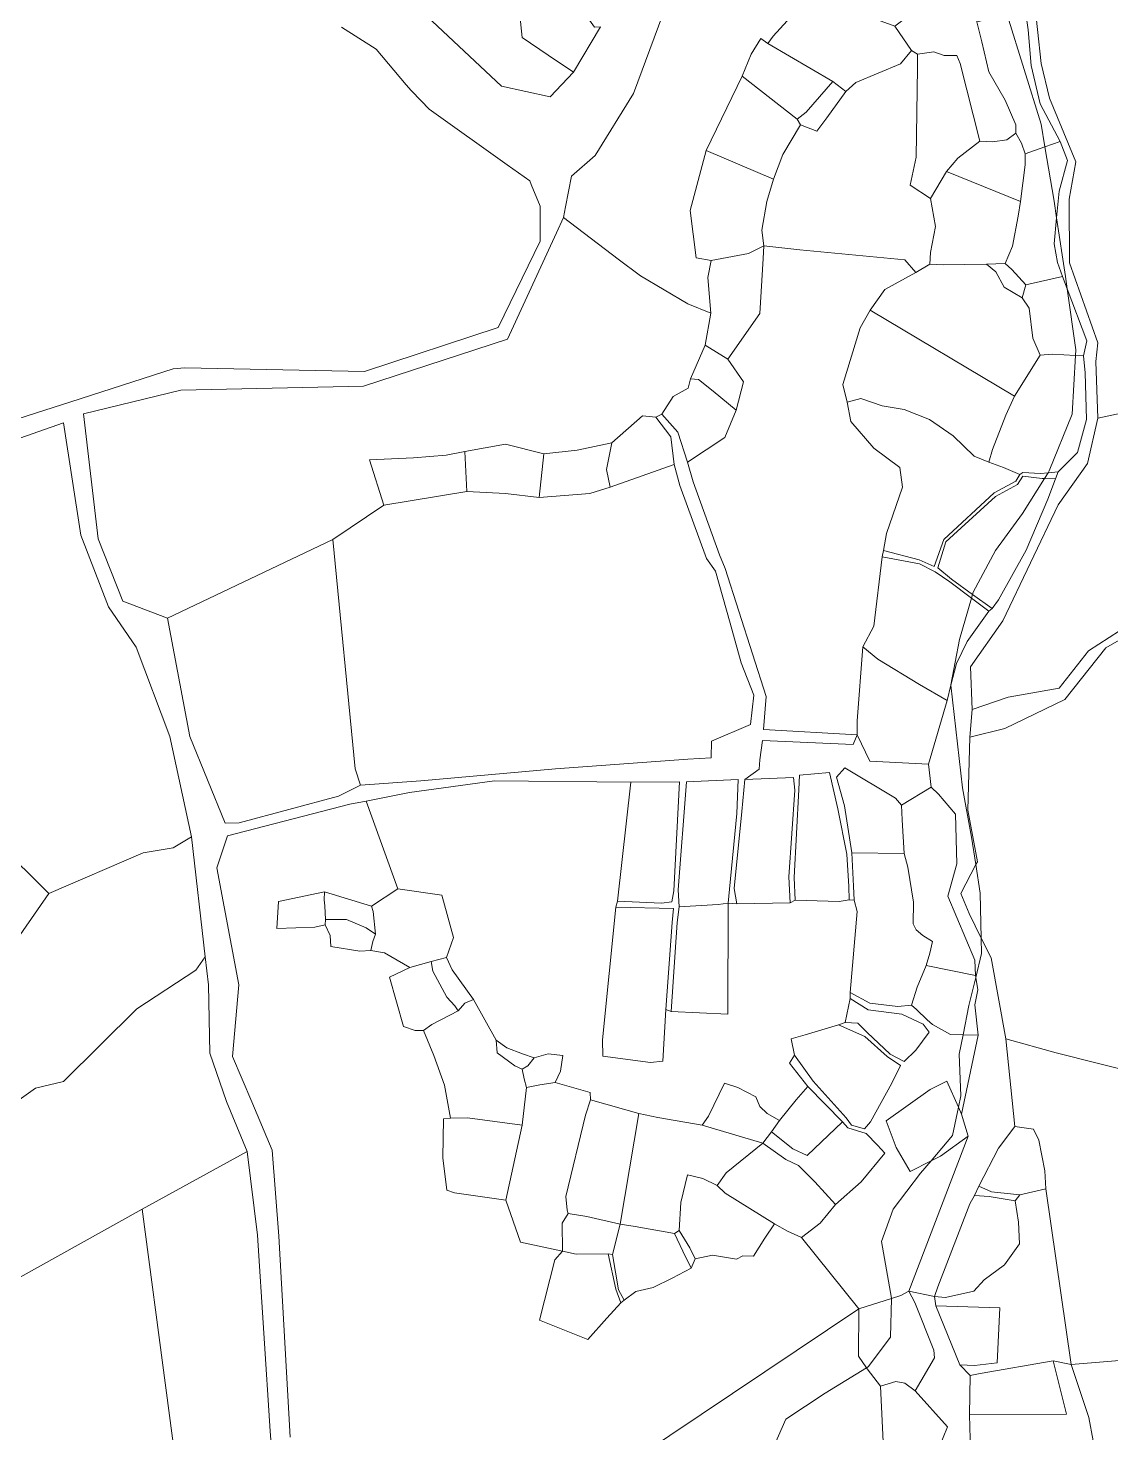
# Model space of a CAD drawing. Header units: metres. Extents: x 542555 to 550520, y 1840485 to 1846995.
# Drawn here: x 548179.3 to 548381.9, y 1843537.3 to 1843800.3 of the extents above; entities that cross this region are included whole.
import ezdxf

# ---------------------------------------------------------------- set-up
doc = ezdxf.new("R2010")
doc.units = ezdxf.units.M
doc.header["$MEASUREMENT"] = 0
doc.layers.add('Level 30', color=7, linetype='Continuous', lineweight=0)

msp = doc.modelspace()

# ---------------------------------------------------------------- linework, layer by layer
at = {"layer": 'Level 30', "color": 7, "linetype": 'Continuous', "lineweight": 0, "flags": 128}
for points in [[(548308.06, 1843829.77), (548292.6, 1843787.99), (548285.41, 1843776.41), (548280.95, 1843772.56), (548279.8671, 1843766.7897), (548279.49, 1843764.78), (548278.1758, 1843761.9258), (548269.01, 1843742.02), (548242.04, 1843733.24), (548207.89, 1843732.46), (548189.62, 1843728.05), (548192.42, 1843704.65), (548196.99, 1843692.98), (548205.34, 1843689.77), (548209.56, 1843667.64), (548216.19, 1843651.4), (548218.78, 1843651.5), (548237.35, 1843656.48), (548241.5, 1843658.5), (548252.81, 1843659.31), (548277.97, 1843661.57), (548302.74, 1843663.39), (548307.14, 1843663.62), (548307.19, 1843666.74), (548314.47, 1843669.91), (548315.09, 1843675.35), (548312.74, 1843681.4), (548310.64, 1843688.88), (548307.95, 1843698.59), (548306.24, 1843700.98), (548301.22, 1843714.6), (548300.19, 1843718.57), (548299.54, 1843723.75), (548296.79, 1843727.43), (548297.88, 1843727.98), (548300.86, 1843724.64), (548302.7, 1843718.97), (548303.72, 1843715.34), (548308.65, 1843701.63), (548309.76, 1843699.06), (548317.4, 1843675.12), (548316.94, 1843668.96), (548334.41, 1843667.95), (548333.69, 1843666.13), (548316.71, 1843666.92), (548316.23, 1843663.28), (548316.08, 1843661.5), (548313.4, 1843659.6), (548312.83, 1843653.6), (548311.42, 1843639.21), (548311.92, 1843636.3), (548310.3, 1843636.46), (548310.52, 1843639.08), (548311.93, 1843653.22), (548312.14, 1843659.61), (548302.53, 1843659.14), (548300.95, 1843638.91), (548301.15, 1843635.72), (548300.77, 1843632.84), (548299.6, 1843616.17), (548298.61, 1843616.54), (548299.82, 1843632.84), (548300.06, 1843635.42), (548289.25, 1843635.69), (548289.58, 1843636.83), (548297.84, 1843636.44), (548299.75, 1843636.69), (548300.1, 1843638.75), (548301.18, 1843659.18), (548292.08, 1843659.07), (548266.59, 1843659.37), (548250.67, 1843657.15), (548242.56, 1843655.56), (548239.47, 1843654.95), (548216.61, 1843649.03), (548214.6, 1843643.08), (548218.71, 1843621.12), (548217.53, 1843607.73), (548221.15, 1843599.27), (548224.93, 1843590.2), (548226.22, 1843574.08), (548228.31, 1843536.48)], [(548322.67, 1843803.07), (548318.74, 1843798.75), (548317.75, 1843797.36), (548316.42, 1843798.32), (548314.59, 1843795.41), (548312.93, 1843791.29), (548306.19, 1843777.32), (548303.18, 1843766.14), (548304.3, 1843757.27), (548307.09, 1843756.77), (548306.48, 1843753.6), (548307.04, 1843746.92), (548302.72, 1843748.66), (548293.92, 1843753.87), (548289.7391, 1843757.031), (548279.49, 1843764.78), (548279.8671, 1843766.7897), (548280.95, 1843772.56), (548285.41, 1843776.41), (548292.6, 1843787.99), (548308.06, 1843829.77)], [(548237.91, 1843800.46), (548244.42, 1843796.29), (548250.0439, 1843789.6671), (548250.95, 1843788.6), (548252.8578, 1843786.6192), (548254.35, 1843785.07), (548268.9448, 1843774.6518), (548273.15, 1843771.65), (548273.426, 1843770.9806), (548275.1, 1843766.92), (548275.1184, 1843763.9147), (548275.1184, 1843763.9147), (548275.14, 1843760.38), (548267.23, 1843744.18), (548242.21, 1843735.96), (548208.63, 1843736.65), (548206.42, 1843736.44), (548187.29, 1843730.32), (548153.95, 1843719.62), (548153.27, 1843722.56), (548152.21, 1843726.55), (548129.57, 1843800.06), (548163.88, 1843809.97)], [(548367.53, 1843806.41), (548368.85, 1843793.66), (548370.42, 1843787.14), (548375.34, 1843775.22), (548374.1, 1843768.23), (548374.1, 1843768.23), (548374.2, 1843756.29), (548379.46, 1843741.34), (548379.1, 1843737.83), (548379.45, 1843727.21), (548377.57, 1843718.73), (548372.07, 1843711), (548361.72, 1843689.32), (548355.66, 1843680.68), (548355.99, 1843672.67), (548355.54, 1843667.51), (548355.16, 1843653.87), (548356.93, 1843644.19), (548356.647, 1843643.6451), (548355.86, 1843648.8), (548354.13, 1843658.03), (548351.9883, 1843677.2355), (548353.04, 1843681.33), (548355.03, 1843685.44), (548359.06, 1843691.12), (548359.69, 1843691.6), (548360.87, 1843693.24), (548366.06, 1843702.5), (548370.11, 1843712.07), (548371.57, 1843715.85), (548372.07, 1843717.21), (548375.7, 1843720.78), (548377.38, 1843726.96), (548377.14, 1843735.75), (548376.81, 1843738.89), (548377.44, 1843741.74), (548373.7402, 1843751.4368), (548373.41, 1843753.73), (548371.762, 1843764.7215), (548372.24, 1843769.74), (548373.82, 1843775.45), (548372.44, 1843779.01), (548368.7, 1843786.05), (548366.98, 1843793.24), (548366.45, 1843799.94), (548365.95, 1843803.49)], [(548252.92, 1843803.4), (548267.89, 1843789.41), (548276.96, 1843787.38), (548281.36, 1843792.02), (548286.42, 1843800.47)], [(548153.95, 1843719.62), (548187.29, 1843730.32), (548206.42, 1843736.44), (548208.63, 1843736.65), (548242.21, 1843735.96), (548267.23, 1843744.18), (548275.14, 1843760.38), (548275.1184, 1843763.9147), (548275.1, 1843766.92), (548273.426, 1843770.9806), (548273.15, 1843771.65), (548268.9448, 1843774.6518), (548254.35, 1843785.07), (548252.8578, 1843786.6192), (548250.95, 1843788.6), (548250.0439, 1843789.6671), (548244.42, 1843796.29), (548237.91, 1843800.46)], [(548157.61, 1843505.25), (548185.61, 1843507.42), (548209.46, 1843512.24), (548211.17, 1843512.59), (548223.24, 1843514.79), (548225.42, 1843517.13), (548226.19, 1843518.74), (548225.89, 1843520.83), (548224.6, 1843537.57), (548222.24, 1843574.3), (548220.28, 1843589.96), (548216.44, 1843599.29), (548213.3, 1843608.33), (548213.05, 1843621.15), (548212.42, 1843626.38), (548209.85, 1843648.88), (548205.8, 1843667.67), (548199.53, 1843684.34), (548194.31, 1843691.93), (548189.15, 1843705.32), (548185.9, 1843726.38), (548153.52, 1843714.99)], [(548385.53, 1843686.84), (548381, 1843684.24), (548373.29, 1843674.54), (548362.1, 1843669.14), (548355.54, 1843667.51), (548355.99, 1843672.67), (548362.68, 1843674.98), (548372.25, 1843676.7), (548377.74, 1843683.66), (548385.5, 1843688.66)], [(548228.31, 1843536.48), (548226.22, 1843574.08), (548224.93, 1843590.2), (548221.15, 1843599.27), (548217.53, 1843607.73), (548218.71, 1843621.12), (548214.6, 1843643.08), (548216.61, 1843649.03), (548239.47, 1843654.95), (548242.56, 1843655.56), (548248.5, 1843639.1), (548243.56, 1843635.86), (548234.73, 1843638.58), (548226.16, 1843636.73), (548225.83, 1843631.67), (548232.95, 1843631.94), (548234.9, 1843632.37), (548235.8, 1843630.37), (548235.96, 1843628.31), (548241.37, 1843627.48), (548243.43, 1843627.6), (548245.95, 1843627.15), (548250.69, 1843624.42), (548246.91, 1843622.61), (548249.53, 1843613.32), (548251.69, 1843612.6), (548253.3, 1843612.62), (548255.24, 1843607.92), (548257.19, 1843602.36), (548258.34, 1843596.18), (548257.01, 1843596.05), (548256.9, 1843588.73), (548257.63, 1843582.69), (548259.06, 1843582.23), (548268.68, 1843580.82), (548271.45, 1843573), (548279.27, 1843571.31), (548277.83, 1843569.64), (548274.97, 1843558.34), (548284.06, 1843554.77), (548287.59, 1843558.74), (548290.22, 1843561.61), (548290.81, 1843562.14), (548293.03, 1843563.74), (548296.24, 1843564.46), (548299.84, 1843566.24), (548303.36, 1843568.13), (548304.1, 1843569.83), (548307.37, 1843570.57), (548311.84, 1843569.79), (548313.06, 1843570.42), (548315.01, 1843570.36), (548317.18, 1843573.75), (548318.97, 1843576.4), (548321.38, 1843575.04), (548324.02, 1843573.84), (548324.02, 1843573.84), (548334.78, 1843560.49), (548293.51, 1843532.85)], [(548173.62, 1843647.64), (548183.13, 1843638.22), (548168.67, 1843617.46)], [(548132.92, 1843567.66), (548180.68, 1843601.79), (548185.88, 1843603.06), (548199.63, 1843616.67), (548210.69, 1843623.9), (548212.42, 1843626.38), (548213.05, 1843621.15), (548213.3, 1843608.33), (548216.44, 1843599.29), (548220.28, 1843589.96), (548220.28, 1843589.96), (548200.61, 1843579.16), (548142.92, 1843547.03)], [(548349.7, 1843534.4), (548351.34, 1843538.38), (548345.31, 1843545.14), (548348.9, 1843551.31), (548348.79, 1843552.74), (548345.26, 1843561.68), (548344.12, 1843563.83), (548348.9, 1843562.79), (548349.17, 1843561.06), (548353.67, 1843549.98), (548355.56, 1843548.04), (548355.44, 1843540.62), (548355.62, 1843533.91)], [(548395.01, 1843401.49), (548365.5, 1843405.8), (548358.95, 1843410.14), (548359.47, 1843415.5), (548362.99, 1843427.74), (548362.52, 1843438.13), (548358.15, 1843444.21), (548358.24, 1843478.05), (548362.03, 1843482.11), (548365.22, 1843485.53), (548370.54, 1843490.83), (548376.19, 1843515.15), (548380.22, 1843527.02), (548377.8, 1843540.12), (548374.48, 1843550.09), (548396.39, 1843551.88)]]:
    msp.add_lwpolyline(points, dxfattribs=at)
for points in [[(548385.26, 1843809.82), (548388.78, 1843767.83), (548388.52, 1843729.15), (548379.45, 1843727.21), (548379.1, 1843737.83), (548379.46, 1843741.34), (548374.2, 1843756.29), (548374.1, 1843768.23), (548375.34, 1843775.22), (548370.42, 1843787.14), (548368.85, 1843793.66), (548367.53, 1843806.41), (548363.44, 1843821.3), (548385.26, 1843809.82)], [(548270.69, 1843808.72), (548277.24, 1843805.96), (548279.9, 1843805.57), (548284.06, 1843802.16), (548285.27, 1843800.46), (548286.42, 1843800.47), (548281.36, 1843792.02), (548276.61, 1843795.19), (548271.73, 1843798.53), (548270.69, 1843808.72)], [(548364.13, 1843782.15), (548364.13, 1843780.6), (548362.43, 1843779.32), (548359.75, 1843778.96), (548357.41, 1843779.1), (548353.69, 1843793.62), (548353.11, 1843795.11), (548350.7, 1843795.11), (548348.78, 1843795.81), (548345.71, 1843795.39), (548344.61, 1843796.04), (548341.46, 1843800.65), (548343.78, 1843802.38), (548346.96, 1843805.1), (548348.11, 1843807.45), (548354.63, 1843810.23), (548356.82, 1843801.45), (548357.74, 1843797.71), (548359.06, 1843792.08), (548362.14, 1843786.74), (548364.13, 1843782.15)], [(548341.46, 1843800.65), (548344.61, 1843796.04), (548342.54, 1843793.58), (548334.19, 1843790.06), (548332.34, 1843788.4), (548329.88, 1843790.26), (548317.75, 1843797.36), (548318.74, 1843798.75), (548322.67, 1843803.07), (548325.97, 1843805.11), (548328.55, 1843804.84), (548331.76, 1843804.19), (548341.46, 1843800.65)], [(548369.5773, 1843778.012), (548365.9, 1843776.73), (548365.17, 1843778.73), (548364.13, 1843780.6), (548364.13, 1843782.15), (548362.14, 1843786.74), (548359.06, 1843792.08), (548357.74, 1843797.71), (548356.82, 1843801.45), (548362.5051, 1843802.7203), (548368.86, 1843782.26), (548369.5773, 1843778.012)], [(548372.44, 1843779.01), (548369.5773, 1843778.012), (548368.86, 1843782.26), (548362.5051, 1843802.7203), (548365.95, 1843803.49), (548366.45, 1843799.94), (548366.98, 1843793.24), (548368.7, 1843786.05), (548372.44, 1843779.01)], [(548324.92, 1843784.52), (548323.18, 1843783.2), (548312.93, 1843791.29), (548314.59, 1843795.41), (548316.42, 1843798.32), (548317.75, 1843797.36), (548329.88, 1843790.26), (548324.92, 1843784.52)], [(548348.18, 1843758.25), (548348.07, 1843756.09), (548345.39, 1843754.5), (548343.36, 1843756.89), (548323.7, 1843758.73), (548316.96, 1843759.47), (548316.61, 1843762.43), (548317.54, 1843767.8), (548318.81, 1843771.96), (548320.52, 1843776.59), (548323.81, 1843782.16), (548326.89, 1843780.97), (548328.78, 1843783.45), (548332.34, 1843788.4), (548334.19, 1843790.06), (548342.54, 1843793.58), (548344.61, 1843796.04), (548345.71, 1843795.39), (548345.74, 1843792.81), (548345.51, 1843776.08), (548344.34, 1843770.85), (548348.14, 1843768.37), (548349.08, 1843763.09), (548348.18, 1843758.25)], [(548345.71, 1843795.39), (548348.78, 1843795.81), (548350.7, 1843795.11), (548353.11, 1843795.11), (548353.69, 1843793.62), (548357.41, 1843779.1), (548353.27, 1843775.89), (548351.13, 1843773.42), (548348.14, 1843768.37), (548344.34, 1843770.85), (548345.51, 1843776.08), (548345.74, 1843792.81), (548345.71, 1843795.39)], [(548323.18, 1843783.2), (548323.81, 1843782.16), (548320.52, 1843776.59), (548318.81, 1843771.96), (548306.19, 1843777.32), (548312.93, 1843791.29), (548323.18, 1843783.2)], [(548329.88, 1843790.26), (548332.34, 1843788.4), (548328.78, 1843783.45), (548326.89, 1843780.97), (548323.81, 1843782.16), (548323.18, 1843783.2), (548324.92, 1843784.52), (548329.88, 1843790.26)], [(548365.91, 1843774.68), (548364.99, 1843767.82), (548351.13, 1843773.42), (548353.27, 1843775.89), (548357.41, 1843779.1), (548359.75, 1843778.96), (548362.43, 1843779.32), (548364.13, 1843780.6), (548365.17, 1843778.73), (548365.9, 1843776.73), (548365.91, 1843774.68)], [(548316.61, 1843762.43), (548316.96, 1843759.47), (548314.12, 1843758.05), (548307.09, 1843756.77), (548304.3, 1843757.27), (548303.18, 1843766.14), (548306.19, 1843777.32), (548318.81, 1843771.96), (548317.54, 1843767.8), (548316.61, 1843762.43)], [(548372.85, 1843753.77), (548366.01, 1843752.19), (548363.37, 1843755.04), (548362.12, 1843756.18), (548363.52, 1843759.44), (548364.58, 1843765.07), (548364.99, 1843767.82), (548365.91, 1843774.68), (548365.9, 1843776.73), (548369.5773, 1843778.012), (548371.29, 1843767.87), (548371.762, 1843764.7215), (548371.3, 1843759.87), (548371.91, 1843756.38), (548372.85, 1843753.77)], [(548373.82, 1843775.45), (548372.24, 1843769.74), (548371.762, 1843764.7215), (548371.29, 1843767.87), (548369.5773, 1843778.012), (548372.44, 1843779.01), (548373.82, 1843775.45)], [(548363.52, 1843759.44), (548362.12, 1843756.18), (548358.67, 1843756.04), (548350.54, 1843755.92), (548348.07, 1843756.09), (548348.18, 1843758.25), (548349.08, 1843763.09), (548348.14, 1843768.37), (548351.13, 1843773.42), (548364.99, 1843767.82), (548364.58, 1843765.07), (548363.52, 1843759.44)], [(548279.49, 1843764.78), (548289.7391, 1843757.031), (548293.92, 1843753.87), (548302.72, 1843748.66), (548307.04, 1843746.92), (548305.97, 1843740.9), (548303.22, 1843734.58), (548302.82, 1843732.86), (548300.01, 1843731.28), (548297.88, 1843727.98), (548296.79, 1843727.43), (548294.25, 1843727.69), (548288.51, 1843722.63), (548282.03, 1843721.22), (548275.77, 1843720.57), (548268.64, 1843722.37), (548261.02, 1843721), (548257.54, 1843720.33), (548251.39, 1843719.82), (548243.18, 1843719.43), (548245.86, 1843710.93), (548236.29, 1843704.53), (548205.34, 1843689.77), (548196.99, 1843692.98), (548192.42, 1843704.65), (548189.62, 1843728.05), (548207.89, 1843732.46), (548242.04, 1843733.24), (548269.01, 1843742.02), (548278.1758, 1843761.9258), (548279.49, 1843764.78)], [(548373.7402, 1843751.4368), (548372.85, 1843753.77), (548371.91, 1843756.38), (548371.3, 1843759.87), (548371.762, 1843764.7215), (548373.41, 1843753.73), (548373.7402, 1843751.4368)], [(548339.62, 1843751.31), (548336.88, 1843747.47), (548334.98, 1843744.17), (548331.74, 1843733.56), (548332.54, 1843730.21), (548333.24, 1843726.62), (548337.56, 1843721.61), (548342.43, 1843718.02), (548342.92, 1843714.34), (548339.9, 1843705.66), (548339.36, 1843702.43), (548339.12, 1843701.29), (548337.55, 1843688.3), (548335.52, 1843684.41), (548334.41, 1843670.55), (548334.41, 1843667.95), (548316.94, 1843668.96), (548317.4, 1843675.12), (548309.76, 1843699.06), (548308.65, 1843701.63), (548303.72, 1843715.34), (548302.7, 1843718.97), (548309.68, 1843723.62), (548311.81, 1843728.73), (548313.18, 1843734.02), (548310.25, 1843738.31), (548316.2, 1843746.86), (548316.86, 1843757.12), (548316.96, 1843759.47), (548323.7, 1843758.73), (548343.36, 1843756.89), (548345.39, 1843754.5), (548339.62, 1843751.31)], [(548307.09, 1843756.77), (548314.12, 1843758.05), (548316.96, 1843759.47), (548316.86, 1843757.12), (548316.2, 1843746.86), (548310.25, 1843738.31), (548305.97, 1843740.9), (548307.04, 1843746.92), (548306.48, 1843753.6), (548307.09, 1843756.77)], [(548368.69, 1843739.02), (548363.91, 1843731.38), (548336.88, 1843747.47), (548339.62, 1843751.31), (548345.39, 1843754.5), (548348.07, 1843756.09), (548350.54, 1843755.92), (548358.67, 1843756.04), (548360.4, 1843754.64), (548361.97, 1843751.78), (548365.3, 1843749.79), (548366.66, 1843747.8), (548367.34, 1843742.22), (548368.69, 1843739.02)], [(548366.01, 1843752.19), (548365.3, 1843749.79), (548361.97, 1843751.78), (548360.4, 1843754.64), (548358.67, 1843756.04), (548362.12, 1843756.18), (548363.37, 1843755.04), (548366.01, 1843752.19)], [(548375.38, 1843740.05), (548375.3172, 1843738.966), (548370.92, 1843739.19), (548368.69, 1843739.02), (548367.34, 1843742.22), (548366.66, 1843747.8), (548365.3, 1843749.79), (548366.01, 1843752.19), (548372.85, 1843753.77), (548373.7402, 1843751.4368), (548375.38, 1843740.05)], [(548373.7402, 1843751.4368), (548377.44, 1843741.74), (548376.81, 1843738.89), (548375.3172, 1843738.966), (548375.38, 1843740.05), (548373.7402, 1843751.4368)], [(548359.77, 1843721.38), (548359.09, 1843719.01), (548356.36, 1843720.11), (548352.39, 1843723.95), (548348, 1843726.97), (548343.26, 1843728.83), (548339.12, 1843729.55), (548335.11, 1843730.94), (548332.54, 1843730.21), (548331.74, 1843733.56), (548334.98, 1843744.17), (548336.88, 1843747.47), (548363.91, 1843731.38), (548362.24, 1843727.79), (548359.77, 1843721.38)], [(548313.18, 1843734.02), (548311.81, 1843728.73), (548307.49, 1843732.3), (548304.77, 1843734.46), (548303.22, 1843734.58), (548305.97, 1843740.9), (548310.25, 1843738.31), (548313.18, 1843734.02)], [(548368.69, 1843739.02), (548370.92, 1843739.19), (548375.3172, 1843738.966), (548374.68, 1843727.96), (548370.39, 1843717.37), (548370.1665, 1843717.0105), (548368.73, 1843716.86), (548365.45, 1843717.07), (548364.86, 1843716.67), (548361.82, 1843718.01), (548359.09, 1843719.01), (548359.77, 1843721.38), (548362.24, 1843727.79), (548363.91, 1843731.38), (548368.69, 1843739.02)], [(548377.38, 1843726.96), (548375.7, 1843720.78), (548372.07, 1843717.21), (548370.1665, 1843717.0105), (548370.39, 1843717.37), (548374.68, 1843727.96), (548375.3172, 1843738.966), (548376.81, 1843738.89), (548377.14, 1843735.75), (548377.38, 1843726.96)], [(548303.22, 1843734.58), (548304.77, 1843734.46), (548307.49, 1843732.3), (548311.81, 1843728.73), (548309.68, 1843723.62), (548302.7, 1843718.97), (548300.86, 1843724.64), (548297.88, 1843727.98), (548300.01, 1843731.28), (548302.82, 1843732.86), (548303.22, 1843734.58)], [(548359.09, 1843719.01), (548361.82, 1843718.01), (548364.86, 1843716.67), (548364.12, 1843715.42), (548360.11, 1843713.28), (548350.63, 1843704.53), (548348.88, 1843699.44), (548346.07, 1843700.69), (548339.36, 1843702.43), (548339.9, 1843705.66), (548342.92, 1843714.34), (548342.43, 1843718.02), (548337.56, 1843721.61), (548333.24, 1843726.62), (548332.54, 1843730.21), (548335.11, 1843730.94), (548339.12, 1843729.55), (548343.26, 1843728.83), (548348, 1843726.97), (548352.39, 1843723.95), (548356.36, 1843720.11), (548359.09, 1843719.01)], [(548425.36, 1843694.2), (548415.55, 1843665.52), (548401.07, 1843679.74), (548395.49, 1843682.61), (548385.5, 1843688.66), (548377.74, 1843683.66), (548372.25, 1843676.7), (548362.68, 1843674.98), (548355.99, 1843672.67), (548355.66, 1843680.68), (548361.72, 1843689.32), (548372.07, 1843711), (548377.57, 1843718.73), (548379.45, 1843727.21), (548388.52, 1843729.15), (548388.32, 1843704.94), (548388.6, 1843702.22), (548416.23, 1843698.51), (548425.36, 1843694.2)], [(548300.19, 1843718.57), (548288.21, 1843714.32), (548287.55, 1843717.63), (548288.51, 1843722.63), (548294.25, 1843727.69), (548296.79, 1843727.43), (548299.54, 1843723.75), (548300.19, 1843718.57)], [(548200.8, 1843645.85), (548183.13, 1843638.22), (548173.62, 1843647.64), (548145.86, 1843638.67), (548123.44, 1843632.47), (548120.08, 1843637.62), (548123.12, 1843643.39), (548128.19, 1843669.81), (548130.91, 1843668.91), (548139.03, 1843692.42), (548143.4, 1843699.78), (548149.82, 1843711.72), (548153.52, 1843714.99), (548185.9, 1843726.38), (548189.15, 1843705.32), (548194.31, 1843691.93), (548199.53, 1843684.34), (548205.8, 1843667.67), (548209.85, 1843648.88), (548206.4, 1843646.78), (548200.8, 1843645.85)], [(548261.02, 1843721), (548268.64, 1843722.37), (548275.77, 1843720.57), (548274.91, 1843712.38), (548268.6, 1843713.15), (548261.36, 1843713.52), (548261.02, 1843721)], [(548275.77, 1843720.57), (548282.03, 1843721.22), (548288.51, 1843722.63), (548287.55, 1843717.63), (548288.21, 1843714.32), (548284.42, 1843713.16), (548274.91, 1843712.38), (548275.77, 1843720.57)], [(548312.74, 1843681.4), (548315.09, 1843675.35), (548314.47, 1843669.91), (548307.19, 1843666.74), (548307.14, 1843663.62), (548302.74, 1843663.39), (548277.97, 1843661.57), (548252.81, 1843659.31), (548241.5, 1843658.5), (548240.52, 1843661.56), (548236.29, 1843704.53), (548245.86, 1843710.93), (548261.36, 1843713.52), (548268.6, 1843713.15), (548274.91, 1843712.38), (548284.42, 1843713.16), (548288.21, 1843714.32), (548300.19, 1843718.57), (548301.22, 1843714.6), (548306.24, 1843700.98), (548307.95, 1843698.59), (548310.64, 1843688.88), (548312.74, 1843681.4)], [(548261.36, 1843713.52), (548245.86, 1843710.93), (548243.18, 1843719.43), (548251.39, 1843719.82), (548257.54, 1843720.33), (548261.02, 1843721), (548261.36, 1843713.52)], [(548364.86, 1843716.67), (548365.45, 1843717.07), (548368.73, 1843716.86), (548370.1665, 1843717.0105), (548369.5061, 1843715.9483), (548369.05, 1843715.97), (548365.47, 1843716.4), (548364.45, 1843714.81), (548360.3, 1843712.58), (548351.02, 1843704.06), (548349.56, 1843699.19), (548352.1, 1843697.08), (548356.0367, 1843694.2377), (548355.832, 1843693.5366), (548351.78, 1843696.57), (548349.03, 1843698.47), (548346.13, 1843699.99), (548339.12, 1843701.29), (548339.36, 1843702.43), (548346.07, 1843700.69), (548348.88, 1843699.44), (548350.63, 1843704.53), (548360.11, 1843713.28), (548364.12, 1843715.42), (548364.86, 1843716.67)], [(548356.0367, 1843694.2377), (548352.1, 1843697.08), (548349.56, 1843699.19), (548351.02, 1843704.06), (548360.3, 1843712.58), (548364.45, 1843714.81), (548365.47, 1843716.4), (548369.05, 1843715.97), (548369.5061, 1843715.9483), (548365.41, 1843709.36), (548360.3, 1843702.48), (548356.16, 1843694.66), (548356.0367, 1843694.2377)], [(548369.5061, 1843715.9483), (548371.57, 1843715.85), (548370.11, 1843712.07), (548366.06, 1843702.5), (548360.87, 1843693.24), (548359.69, 1843691.6), (548356.0367, 1843694.2377), (548356.16, 1843694.66), (548360.3, 1843702.48), (548365.41, 1843709.36), (548369.5061, 1843715.9483)], [(548370.1665, 1843717.0105), (548372.07, 1843717.21), (548371.57, 1843715.85), (548369.5061, 1843715.9483), (548370.1665, 1843717.0105)], [(548236.29, 1843704.53), (548240.52, 1843661.56), (548241.5, 1843658.5), (548237.35, 1843656.48), (548218.78, 1843651.5), (548216.19, 1843651.4), (548209.56, 1843667.64), (548205.34, 1843689.77), (548236.29, 1843704.53)], [(548339.12, 1843701.29), (548346.13, 1843699.99), (548349.03, 1843698.47), (548351.78, 1843696.57), (548355.832, 1843693.5366), (548353.57, 1843685.79), (548351.98, 1843677.31), (548351.9883, 1843677.2355), (548351.26, 1843674.4), (548346.09, 1843677.37), (548338.28, 1843682.13), (548335.52, 1843684.41), (548337.55, 1843688.3), (548339.12, 1843701.29)], [(548355.832, 1843693.5366), (548359.06, 1843691.12), (548355.03, 1843685.44), (548353.04, 1843681.33), (548351.9883, 1843677.2355), (548351.98, 1843677.31), (548353.57, 1843685.79), (548355.832, 1843693.5366)], [(548356.0367, 1843694.2377), (548359.69, 1843691.6), (548359.06, 1843691.12), (548355.832, 1843693.5366), (548356.0367, 1843694.2377)], [(548335.52, 1843684.41), (548338.28, 1843682.13), (548346.09, 1843677.37), (548351.26, 1843674.4), (548347.78, 1843662.46), (548336.81, 1843663.01), (548334.41, 1843667.95), (548334.41, 1843670.55), (548335.52, 1843684.41)], [(548438.93, 1843634.58), (548438.46, 1843605.24), (548437.63, 1843602.9), (548426.08, 1843582.88), (548387.25, 1843604.48), (548371.66, 1843608.41), (548362.24, 1843611.05), (548359.49, 1843626.18), (548357.6607, 1843629.9147), (548357.46, 1843638.32), (548356.647, 1843643.6451), (548356.93, 1843644.19), (548355.16, 1843653.87), (548355.54, 1843667.51), (548362.1, 1843669.14), (548373.29, 1843674.54), (548381, 1843684.24), (548385.53, 1843686.84), (548394.42, 1843680.73), (548408.21, 1843670.46), (548419.01, 1843660.2), (548430.8, 1843649.87), (548440.05, 1843644.9), (548438.93, 1843634.58)], [(548357.73, 1843627.01), (548356.6248, 1843622.5385), (548356.57, 1843622.88), (548356.43, 1843625.75), (548351.4, 1843637.76), (548353.12, 1843643.78), (548352.87, 1843653.1), (548349.69, 1843656.83), (548348.31, 1843658.13), (548347.78, 1843662.46), (548351.26, 1843674.4), (548351.9883, 1843677.2355), (548354.13, 1843658.03), (548355.86, 1843648.8), (548356.647, 1843643.6451), (548353.84, 1843638.24), (548355.4, 1843634.53), (548357.6607, 1843629.9147), (548357.73, 1843627.01)], [(548348.31, 1843658.13), (548342.74, 1843654.8), (548341.64, 1843656.08), (548332.1, 1843661.8), (548330.59, 1843660), (548332.08, 1843654.69), (548333.42, 1843645.89), (548333.78, 1843639.59), (548333.87, 1843636.98), (548332.93, 1843637.05), (548332.91, 1843639.53), (548332.5, 1843645.58), (548330.84, 1843654.1), (548329.28, 1843660.92), (548323.63, 1843660.38), (548323.52, 1843657.72), (548322.67, 1843641.25), (548322.82, 1843637), (548321.87, 1843636.5), (548321.67, 1843641.35), (548322.78, 1843657.61), (548322.54, 1843659.94), (548313.4, 1843659.6), (548316.08, 1843661.5), (548316.23, 1843663.28), (548316.71, 1843666.92), (548333.69, 1843666.13), (548334.41, 1843667.95), (548336.81, 1843663.01), (548347.78, 1843662.46), (548348.31, 1843658.13)], [(548331.05, 1843636.77), (548322.82, 1843637), (548322.67, 1843641.25), (548323.52, 1843657.72), (548323.63, 1843660.38), (548329.28, 1843660.92), (548330.84, 1843654.1), (548332.5, 1843645.58), (548332.91, 1843639.53), (548332.93, 1843637.05), (548331.05, 1843636.77)], [(548342.74, 1843654.8), (548342.84, 1843652.02), (548343.25, 1843645.73), (548333.42, 1843645.89), (548332.08, 1843654.69), (548330.59, 1843660), (548332.1, 1843661.8), (548341.64, 1843656.08), (548342.74, 1843654.8)], [(548333.87, 1843636.98), (548334.42, 1843634.9), (548333.12, 1843619.72), (548333.1, 1843618.58), (548332.22, 1843614.11), (548330.94, 1843613.64), (548324.72, 1843611.78), (548322.08, 1843611.06), (548322.71, 1843608), (548321.78, 1843606.46), (548325.18, 1843602.12), (548323.01, 1843599.62), (548319.92, 1843595.76), (548317.59, 1843597.04), (548316.21, 1843598.38), (548315.5, 1843600.15), (548312.13, 1843601.91), (548309.62, 1843602.76), (548306.59, 1843596.58), (548305.43, 1843594.88), (548297.11, 1843596.34), (548293.56, 1843597.03), (548284.56, 1843599.64), (548284.47, 1843601.01), (548277.9, 1843602.84), (548278.93, 1843604.97), (548279.36, 1843607.92), (548276.63, 1843608.26), (548273.98, 1843607.49), (548271.83, 1843608.24), (548268.86, 1843609.33), (548266.86, 1843610.77), (548262.61, 1843618.42), (548258.67, 1843623.97), (548257.58, 1843626.28), (548258.9, 1843629.98), (548256.68, 1843637.91), (548248.5, 1843639.1), (548242.56, 1843655.56), (548250.67, 1843657.15), (548266.59, 1843659.37), (548292.08, 1843659.07), (548289.58, 1843636.83), (548289.25, 1843635.69), (548286.78, 1843610.88), (548286.87, 1843607.77), (548295.76, 1843606.61), (548298.07, 1843606.86), (548298.61, 1843616.54), (548299.6, 1843616.17), (548310.22, 1843615.66), (548310.3, 1843636.46), (548311.92, 1843636.3), (548321.87, 1843636.5), (548322.82, 1843637), (548331.05, 1843636.77), (548332.93, 1843637.05), (548333.87, 1843636.98)], [(548297.84, 1843636.44), (548289.58, 1843636.83), (548292.08, 1843659.07), (548301.18, 1843659.18), (548300.1, 1843638.75), (548299.75, 1843636.69), (548297.84, 1843636.44)], [(548311.93, 1843653.22), (548310.52, 1843639.08), (548310.3, 1843636.46), (548308.43, 1843636.21), (548301.15, 1843635.72), (548300.95, 1843638.91), (548302.53, 1843659.14), (548312.14, 1843659.61), (548311.93, 1843653.22)], [(548313.4, 1843659.6), (548322.54, 1843659.94), (548322.78, 1843657.61), (548321.67, 1843641.35), (548321.87, 1843636.5), (548311.92, 1843636.3), (548311.42, 1843639.21), (548312.83, 1843653.6), (548313.4, 1843659.6)], [(548356.57, 1843622.88), (548347.36, 1843624.77), (548348.04, 1843627.1), (548348.56, 1843629.29), (548346.75, 1843630.41), (548345.49, 1843631.46), (548344.9, 1843632.57), (548345, 1843636.65), (548343.91, 1843643.17), (548343.25, 1843645.73), (548342.84, 1843652.02), (548342.74, 1843654.8), (548348.31, 1843658.13), (548349.69, 1843656.83), (548352.87, 1843653.1), (548353.12, 1843643.78), (548351.4, 1843637.76), (548356.43, 1843625.75), (548356.57, 1843622.88)], [(548209.85, 1843648.88), (548212.42, 1843626.38), (548210.69, 1843623.9), (548199.63, 1843616.67), (548185.88, 1843603.06), (548180.68, 1843601.79), (548132.92, 1843567.66), (548116.57, 1843581.38), (548166.93, 1843614.73), (548168.67, 1843617.46), (548183.13, 1843638.22), (548200.8, 1843645.85), (548206.4, 1843646.78), (548209.85, 1843648.88)], [(548348.04, 1843627.1), (548347.36, 1843624.77), (548345.69, 1843620.7), (548344.6, 1843617.32), (548342.02, 1843617.09), (548336.78, 1843617.74), (548333.12, 1843619.72), (548334.42, 1843634.9), (548333.87, 1843636.98), (548333.78, 1843639.59), (548333.42, 1843645.89), (548343.25, 1843645.73), (548343.91, 1843643.17), (548345, 1843636.65), (548344.9, 1843632.57), (548345.49, 1843631.46), (548346.75, 1843630.41), (548348.56, 1843629.29), (548348.04, 1843627.1)], [(548357.6607, 1843629.9147), (548355.4, 1843634.53), (548353.84, 1843638.24), (548356.647, 1843643.6451), (548357.46, 1843638.32), (548357.6607, 1843629.9147)], [(548234.95, 1843633.41), (548234.9, 1843632.37), (548232.95, 1843631.94), (548225.83, 1843631.67), (548226.16, 1843636.73), (548234.73, 1843638.58), (548234.71, 1843637.07), (548234.83, 1843635.91), (548234.95, 1843633.41)], [(548243.56, 1843635.86), (548243.87, 1843634.89), (548244.32, 1843630.62), (548242.53, 1843631.84), (548238.87, 1843633.37), (548234.95, 1843633.41), (548234.83, 1843635.91), (548234.71, 1843637.07), (548234.73, 1843638.58), (548243.56, 1843635.86)], [(548248.5, 1843639.1), (548256.68, 1843637.91), (548258.9, 1843629.98), (548257.58, 1843626.28), (548254.74, 1843625.53), (548250.69, 1843624.42), (548245.95, 1843627.15), (548243.43, 1843627.6), (548243.81, 1843629.25), (548244.32, 1843630.62), (548243.87, 1843634.89), (548243.56, 1843635.86), (548248.5, 1843639.1)], [(548289.25, 1843635.69), (548300.06, 1843635.42), (548299.82, 1843632.84), (548298.61, 1843616.54), (548298.07, 1843606.86), (548295.76, 1843606.61), (548286.87, 1843607.77), (548286.78, 1843610.88), (548289.25, 1843635.69)], [(548301.15, 1843635.72), (548308.43, 1843636.21), (548310.3, 1843636.46), (548310.22, 1843615.66), (548299.6, 1843616.17), (548300.77, 1843632.84), (548301.15, 1843635.72)], [(548243.81, 1843629.25), (548243.43, 1843627.6), (548241.37, 1843627.48), (548235.96, 1843628.31), (548235.8, 1843630.37), (548234.9, 1843632.37), (548234.95, 1843633.41), (548238.87, 1843633.37), (548242.53, 1843631.84), (548244.32, 1843630.62), (548243.81, 1843629.25)], [(548362.24, 1843611.05), (548363.95, 1843594.64), (548360.91, 1843590.6), (548357.22, 1843583.46), (548356.38, 1843581.7), (548355.52, 1843580.17), (548349.54, 1843564.64), (548348.9, 1843562.79), (548344.12, 1843563.83), (548355.2, 1843592.83), (548353.99, 1843596.91), (548357.09, 1843611.71), (548356.47, 1843617.4), (548357, 1843620.2), (548356.6248, 1843622.5385), (548357.73, 1843627.01), (548357.6607, 1843629.9147), (548359.49, 1843626.18), (548362.24, 1843611.05)], [(548254.74, 1843625.53), (548255, 1843623.71), (548257.66, 1843618.84), (548259.15, 1843617.23), (548259.74, 1843616.26), (548254.86, 1843613.74), (548253.3, 1843612.62), (548251.69, 1843612.6), (548249.53, 1843613.32), (548246.91, 1843622.61), (548250.69, 1843624.42), (548254.74, 1843625.53)], [(548257.58, 1843626.28), (548258.67, 1843623.97), (548262.61, 1843618.42), (548261, 1843617.69), (548259.74, 1843616.26), (548259.15, 1843617.23), (548257.66, 1843618.84), (548255, 1843623.71), (548254.74, 1843625.53), (548257.58, 1843626.28)], [(548356.57, 1843622.88), (548356.6248, 1843622.5385), (548355.33, 1843617.3), (548354.2476, 1843611.7918), (548351.88, 1843611.86), (548348.54, 1843613.7), (548347.53, 1843614.59), (548345.52, 1843616.54), (548344.6, 1843617.32), (548345.69, 1843620.7), (548347.36, 1843624.77), (548356.57, 1843622.88)], [(548357.09, 1843611.71), (548354.2476, 1843611.7918), (548355.33, 1843617.3), (548356.6248, 1843622.5385), (548357, 1843620.2), (548356.47, 1843617.4), (548357.09, 1843611.71)], [(548344.6, 1843617.32), (548345.52, 1843616.54), (548347.53, 1843614.59), (548348.54, 1843613.7), (548351.88, 1843611.86), (548354.2476, 1843611.7918), (548353.53, 1843608.14), (548353.87, 1843600.36), (548353.4048, 1843598.2293), (548351.24, 1843603.11), (548348.1, 1843601.53), (548339.87, 1843595.7), (548341.71, 1843590.68), (548344.37, 1843586.18), (548348.2586, 1843588.1826), (548346.31, 1843585.86), (548341.18, 1843579.17), (548339.02, 1843573.09), (548340.86, 1843562.48), (548340.8586, 1843562.4157), (548334.78, 1843560.49), (548324.02, 1843573.84), (548327.52, 1843576.52), (548330.37, 1843580), (548335.16, 1843584.26), (548339.59, 1843589.64), (548338.26, 1843591.12), (548336.12, 1843593.33), (548332.68, 1843594.37), (548331.71, 1843595.5), (548325.18, 1843602.12), (548321.78, 1843606.46), (548322.71, 1843608), (548326.19, 1843603.14), (548332.35, 1843596.26), (548333.36, 1843594.9), (548335.83, 1843594.22), (548336.91, 1843595.52), (548340.93, 1843602.76), (548342.52, 1843606.03), (548340.05, 1843607.76), (548335.87, 1843611.48), (548330.94, 1843613.64), (548332.22, 1843614.11), (548334.58, 1843613.95), (548336.32, 1843612.22), (548340.63, 1843608.16), (548343.25, 1843606.77), (548345.4, 1843608.9), (548347.9, 1843612.26), (548346.8, 1843613.76), (548342.79, 1843615.66), (548336.48, 1843616.47), (548333.1, 1843618.58), (548333.12, 1843619.72), (548336.78, 1843617.74), (548342.02, 1843617.09), (548344.6, 1843617.32)], [(548272.55, 1843601.92), (548271.75, 1843594.85), (548261.5, 1843596.23), (548258.34, 1843596.18), (548257.19, 1843602.36), (548255.24, 1843607.92), (548253.3, 1843612.62), (548254.86, 1843613.74), (548259.74, 1843616.26), (548261, 1843617.69), (548262.61, 1843618.42), (548266.86, 1843610.77), (548267.04, 1843608.4), (548270.38, 1843605.96), (548271.74, 1843605.35), (548272.12, 1843603.58), (548272.55, 1843601.92)], [(548334.58, 1843613.95), (548332.22, 1843614.11), (548333.1, 1843618.58), (548336.48, 1843616.47), (548342.79, 1843615.66), (548346.8, 1843613.76), (548347.9, 1843612.26), (548345.4, 1843608.9), (548343.25, 1843606.77), (548340.63, 1843608.16), (548336.32, 1843612.22), (548334.58, 1843613.95)], [(548330.94, 1843613.64), (548335.87, 1843611.48), (548340.05, 1843607.76), (548342.52, 1843606.03), (548340.93, 1843602.76), (548336.91, 1843595.52), (548335.83, 1843594.22), (548333.36, 1843594.9), (548332.35, 1843596.26), (548326.19, 1843603.14), (548322.71, 1843608), (548322.08, 1843611.06), (548324.72, 1843611.78), (548330.94, 1843613.64)], [(548272.83, 1843606), (548271.74, 1843605.35), (548270.38, 1843605.96), (548267.04, 1843608.4), (548266.86, 1843610.77), (548268.86, 1843609.33), (548271.83, 1843608.24), (548273.98, 1843607.49), (548272.83, 1843606)], [(548354.2476, 1843611.7918), (548357.09, 1843611.71), (548353.99, 1843596.91), (548353.4048, 1843598.2293), (548353.87, 1843600.36), (548353.53, 1843608.14), (548354.2476, 1843611.7918)], [(548426.08, 1843582.88), (548426.22, 1843569.24), (548419.97, 1843546.59), (548418.75, 1843542.48), (548400.24, 1843551.65), (548396.39, 1843551.88), (548374.48, 1843550.09), (548369.72, 1843582.94), (548369.56, 1843586.32), (548368.41, 1843592.08), (548367.42, 1843594.13), (548363.95, 1843594.64), (548362.24, 1843611.05), (548371.66, 1843608.41), (548387.25, 1843604.48), (548426.08, 1843582.88)], [(548278.93, 1843604.97), (548277.9, 1843602.84), (548275.06, 1843602.44), (548272.55, 1843601.92), (548272.12, 1843603.58), (548271.74, 1843605.35), (548272.83, 1843606), (548273.98, 1843607.49), (548276.63, 1843608.26), (548279.36, 1843607.92), (548278.93, 1843604.97)], [(548277.9, 1843602.84), (548284.47, 1843601.01), (548284.56, 1843599.64), (548283.58, 1843596.74), (548279.89, 1843581.52), (548280.19, 1843578.94), (548280.33, 1843578.36), (548279.25, 1843576.55), (548279.27, 1843571.31), (548271.45, 1843573), (548268.68, 1843580.82), (548271.75, 1843594.85), (548272.55, 1843601.92), (548275.06, 1843602.44), (548277.9, 1843602.84)], [(548348.2586, 1843588.1826), (548344.37, 1843586.18), (548341.71, 1843590.68), (548339.87, 1843595.7), (548348.1, 1843601.53), (548351.24, 1843603.11), (548353.4048, 1843598.2293), (548352.25, 1843592.94), (548348.2586, 1843588.1826)], [(548305.43, 1843594.88), (548306.59, 1843596.58), (548309.62, 1843602.76), (548312.13, 1843601.91), (548315.5, 1843600.15), (548316.21, 1843598.38), (548317.59, 1843597.04), (548319.92, 1843595.76), (548318.39, 1843593.64), (548316.78, 1843591.5), (548305.43, 1843594.88)], [(548325.18, 1843602.12), (548331.71, 1843595.5), (548325.09, 1843589.22), (548322.43, 1843590.47), (548318.39, 1843593.64), (548319.92, 1843595.76), (548323.01, 1843599.62), (548325.18, 1843602.12)], [(548284.56, 1843599.64), (548293.56, 1843597.03), (548290.06, 1843576.32), (548283.86, 1843577.79), (548280.33, 1843578.36), (548280.19, 1843578.94), (548279.89, 1843581.52), (548283.58, 1843596.74), (548284.56, 1843599.64)], [(548350.04, 1843589.1), (548348.2586, 1843588.1826), (548352.25, 1843592.94), (548353.4048, 1843598.2293), (548353.99, 1843596.91), (548355.2, 1843592.83), (548350.04, 1843589.1)], [(548271.75, 1843594.85), (548268.68, 1843580.82), (548259.06, 1843582.23), (548257.63, 1843582.69), (548256.9, 1843588.73), (548257.01, 1843596.05), (548258.34, 1843596.18), (548261.5, 1843596.23), (548271.75, 1843594.85)], [(548309.9, 1843585.94), (548308.22, 1843583.61), (548305.57, 1843584.88), (548302.71, 1843585.55), (548301.45, 1843580.41), (548301.13, 1843575.14), (548300.27, 1843574.57), (548292.89, 1843575.89), (548290.06, 1843576.32), (548293.56, 1843597.03), (548297.11, 1843596.34), (548305.43, 1843594.88), (548316.78, 1843591.5), (548309.9, 1843585.94)], [(548335.16, 1843584.26), (548330.37, 1843580), (548326.49, 1843584.25), (548323.48, 1843587.3), (548321.06, 1843588.47), (548316.78, 1843591.5), (548318.39, 1843593.64), (548322.43, 1843590.47), (548325.09, 1843589.22), (548331.71, 1843595.5), (548332.68, 1843594.37), (548336.12, 1843593.33), (548338.26, 1843591.12), (548339.59, 1843589.64), (548335.16, 1843584.26)], [(548348.2586, 1843588.1826), (548350.04, 1843589.1), (548355.2, 1843592.83), (548344.12, 1843563.83), (548342.64, 1843562.98), (548340.8586, 1843562.4157), (548340.86, 1843562.48), (548339.02, 1843573.09), (548341.18, 1843579.17), (548346.31, 1843585.86), (548348.2586, 1843588.1826)], [(548363.95, 1843594.64), (548367.42, 1843594.13), (548368.41, 1843592.08), (548369.56, 1843586.32), (548369.72, 1843582.94), (548364.89, 1843581.81), (548359.61, 1843582.4), (548357.22, 1843583.46), (548360.91, 1843590.6), (548363.95, 1843594.64)], [(548224.6, 1843537.57), (548225.89, 1843520.83), (548226.19, 1843518.74), (548225.42, 1843517.13), (548223.24, 1843514.79), (548211.17, 1843512.59), (548209.46, 1843512.24), (548200.61, 1843579.16), (548220.28, 1843589.96), (548222.24, 1843574.3), (548224.6, 1843537.57)], [(548327.52, 1843576.52), (548324.02, 1843573.84), (548321.38, 1843575.04), (548318.97, 1843576.4), (548309.74, 1843582.15), (548308.22, 1843583.61), (548309.9, 1843585.94), (548316.78, 1843591.5), (548321.06, 1843588.47), (548323.48, 1843587.3), (548326.49, 1843584.25), (548330.37, 1843580), (548327.52, 1843576.52)], [(548307.37, 1843570.57), (548304.1, 1843569.83), (548303.13, 1843571.91), (548301.13, 1843575.14), (548301.45, 1843580.41), (548302.71, 1843585.55), (548305.57, 1843584.88), (548308.22, 1843583.61), (548309.74, 1843582.15), (548318.97, 1843576.4), (548317.18, 1843573.75), (548315.01, 1843570.36), (548313.06, 1843570.42), (548311.84, 1843569.79), (548307.37, 1843570.57)], [(548369.72, 1843582.94), (548374.48, 1843550.09), (548371.14, 1843550.78), (548357.43, 1843548.39), (548355.56, 1843548.04), (548353.67, 1843549.98), (548356.41, 1843549.87), (548360.64, 1843550.39), (548361.14, 1843560.66), (548349.17, 1843561.06), (548348.9, 1843562.79), (548350.96, 1843562.6), (548356.25, 1843563.82), (548358.19, 1843565.95), (548362, 1843568.76), (548364.79, 1843572.67), (548364.64, 1843576.74), (548364.03, 1843580.72), (548364.89, 1843581.81), (548369.72, 1843582.94)], [(548364.89, 1843581.81), (548364.03, 1843580.72), (548359.14, 1843581.52), (548356.38, 1843581.7), (548357.22, 1843583.46), (548359.61, 1843582.4), (548364.89, 1843581.81)], [(548350.96, 1843562.6), (548348.9, 1843562.79), (548349.54, 1843564.64), (548355.52, 1843580.17), (548356.38, 1843581.7), (548359.14, 1843581.52), (548364.03, 1843580.72), (548364.64, 1843576.74), (548364.79, 1843572.67), (548362, 1843568.76), (548358.19, 1843565.95), (548356.25, 1843563.82), (548350.96, 1843562.6)], [(548200.61, 1843579.16), (548209.46, 1843512.24), (548185.61, 1843507.42), (548157.61, 1843505.25), (548153.79, 1843505.67), (548142.92, 1843547.03), (548200.61, 1843579.16)], [(548280.33, 1843578.36), (548283.86, 1843577.79), (548290.06, 1843576.32), (548288.64, 1843570.68), (548287.81, 1843570.8), (548281.82, 1843570.74), (548279.27, 1843571.31), (548279.25, 1843576.55), (548280.33, 1843578.36)], [(548293.03, 1843563.74), (548290.81, 1843562.14), (548289.79, 1843564.07), (548288.64, 1843570.68), (548290.06, 1843576.32), (548292.89, 1843575.89), (548300.27, 1843574.57), (548301.8, 1843571.27), (548303.36, 1843568.13), (548299.84, 1843566.24), (548296.24, 1843564.46), (548293.03, 1843563.74)], [(548304.1, 1843569.83), (548303.36, 1843568.13), (548301.8, 1843571.27), (548300.27, 1843574.57), (548301.13, 1843575.14), (548303.13, 1843571.91), (548304.1, 1843569.83)], [(548277.83, 1843569.64), (548279.27, 1843571.31), (548281.82, 1843570.74), (548287.81, 1843570.8), (548289.3, 1843564.2), (548290.22, 1843561.61), (548287.59, 1843558.74), (548284.06, 1843554.77), (548274.97, 1843558.34), (548277.83, 1843569.64)], [(548290.81, 1843562.14), (548290.22, 1843561.61), (548289.3, 1843564.2), (548287.81, 1843570.8), (548288.64, 1843570.68), (548289.79, 1843564.07), (548290.81, 1843562.14)], [(548344.12, 1843563.83), (548345.26, 1843561.68), (548348.79, 1843552.74), (548348.9, 1843551.31), (548345.31, 1843545.14), (548343.36, 1843546.57), (548341.68, 1843546.86), (548338.83, 1843546), (548336.33, 1843549.23), (548336.1904, 1843549.4344), (548336.48, 1843549.61), (548340.7, 1843555.17), (548340.8586, 1843562.4157), (548342.64, 1843562.98), (548344.12, 1843563.83)], [(548334.78, 1843560.49), (548340.8586, 1843562.4157), (548340.7, 1843555.17), (548336.48, 1843549.61), (548336.1904, 1843549.4344), (548334.67, 1843551.66), (548334.78, 1843560.49)], [(548349.17, 1843561.06), (548361.14, 1843560.66), (548360.64, 1843550.39), (548356.41, 1843549.87), (548353.67, 1843549.98), (548349.17, 1843561.06)], [(548334.78, 1843560.49), (548334.67, 1843551.66), (548336.1904, 1843549.4344), (548328.43, 1843544.73), (548321.1, 1843539.83), (548317.41, 1843531.49), (548317.106, 1843521.0834), (548313.34, 1843515.64), (548312.1, 1843514.67), (548307.32, 1843511.13), (548303.38, 1843506.79), (548302.16, 1843506.95), (548300.29, 1843506.65), (548296.74, 1843506.54), (548295.8, 1843505.05), (548292.6, 1843504.91), (548289.79, 1843502.04), (548283.42, 1843500.85), (548277.96, 1843509.74), (548274.5, 1843522.79), (548287.39, 1843526.97), (548295.01, 1843531.03), (548293.51, 1843532.85), (548334.78, 1843560.49)], [(548374.48, 1843550.09), (548377.8, 1843540.12), (548380.22, 1843527.02), (548376.19, 1843515.15), (548370.54, 1843490.83), (548365.22, 1843485.53), (548362.03, 1843482.11), (548355.14, 1843486.16), (548355.77, 1843488.22), (548356.76, 1843490.76), (548364.01, 1843493.15), (548367.62, 1843510.72), (548369.86, 1843517.47), (548370.16, 1843525.16), (548370.16, 1843528.77), (548369.12, 1843531.24), (548366.91, 1843532.95), (548362.14, 1843533.7), (548355.62, 1843533.91), (548355.44, 1843540.62), (548373.6, 1843540.78), (548371.14, 1843550.78), (548374.48, 1843550.09)], [(548371.14, 1843550.78), (548373.6, 1843540.78), (548355.44, 1843540.62), (548355.56, 1843548.04), (548357.43, 1843548.39), (548371.14, 1843550.78)], [(548338.83, 1843546), (548339.55, 1843530.42), (548336.59, 1843529.44), (548325.02, 1843526.46), (548323.52, 1843524.67), (548320.32, 1843523.36), (548317.92, 1843522.26), (548317.106, 1843521.0834), (548317.41, 1843531.49), (548321.1, 1843539.83), (548328.43, 1843544.73), (548336.1904, 1843549.4344), (548336.33, 1843549.23), (548338.83, 1843546)], [(548337.23, 1843518.54), (548336.07, 1843522.48), (548335.92, 1843524.7), (548336.59, 1843529.44), (548339.55, 1843530.42), (548338.83, 1843546), (548341.68, 1843546.86), (548343.36, 1843546.57), (548345.31, 1843545.14), (548351.34, 1843538.38), (548349.7, 1843534.4), (548350.45, 1843530.47), (548349.11, 1843525.43), (548343.59, 1843518.04), (548341.53, 1843518.19), (548338.13, 1843518.23), (548337.23, 1843518.54)]]:
    msp.add_lwpolyline(points, close=True, dxfattribs=at)

doc.saveas('drawing.dxf')
